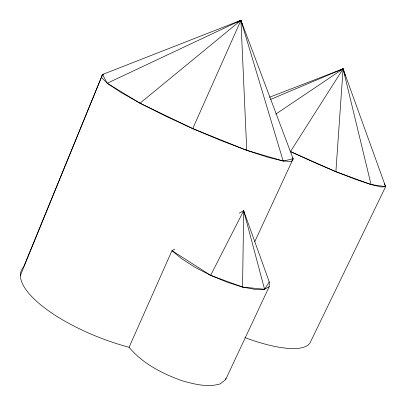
<?xml version="1.0" encoding="UTF-8"?>
<svg xmlns="http://www.w3.org/2000/svg" width="406" height="406" viewBox="0 0 406 406"><rect width="100%" height="100%" fill="white"/><g stroke="black" fill="none" stroke-linecap="round" stroke-linejoin="round"><path stroke-width="0.61" d="M254.816 241.565L293.137 158.827L240.931 20.3L102.551 74.481L23.619 266.945A99.678 34.546 20.8 0 0 129.067 347.292C142.689 363.614 162.192 373.556 181.863 380.691C194.266 384.162 207.507 387.689 220.26 383.888L225.675 379.508L269.224 286.646L269.259 281.942L243.666 210.699L239.256 213.16M269.224 286.646L264.56 289.28L255.445 289.463L242.565 287.052L243.666 210.699L210.638 275.349L194.921 267.229L181.604 258.703L171.987 250.664L129.067 347.292M270.782 99.343L343.08 68.817L385.629 186.664L381.209 186.988L371.054 184.552L355.595 179.356L335.879 171.692L343.08 68.817L269.467 97.267M225.675 379.508L225.832 378.341M20.371 275.522L102.551 74.481L103.799 74.506M107.225 83.245L140.004 103.2L192.738 128.616L240.931 20.3L107.225 83.245L101.368 77.318L102.551 74.481L107.225 83.245L120.303 92.055L140.004 103.2L164.882 115.771L192.738 128.616L220.915 140.501L246.746 150.327L268.006 157.3L283.18 161.009L291.559 161.436L293.137 158.827L292.356 157.964M384.431 183.801L385.629 186.664L310.082 342.791A84.722 24.994 25.4 0 1 244.955 337.609M385.629 186.664L371.054 184.552L335.879 171.692L313.503 162.151L290.468 151.57L343.08 68.817L345.202 75.465M174.742 249.127L171.987 250.664L210.638 275.349L227.101 282.2L242.565 287.052L264.56 289.28L269.259 281.942M140.004 103.2L240.931 20.3L283.18 161.009L293.137 158.827M275.781 114.132L343.08 68.817L371.054 184.552M339.726 70.573L343.08 68.817M236.937 22.234L240.931 20.3L242.367 25.152M192.738 128.616L246.746 150.327L283.18 161.009M210.638 275.349L242.565 287.052M290.468 151.57L335.879 171.692M243.666 210.699L264.56 289.28M240.931 20.3L246.746 150.327"/></g></svg>
